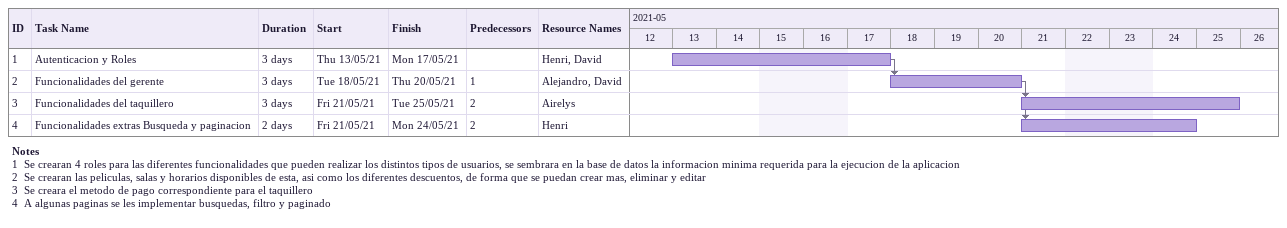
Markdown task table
| ID | Task | Duration | Start | Finish | Predecessors | Resources |
|---|---|---|---|---|---|---|
| 1 | Autenticacion y Roles | 3d | 2021-05-13 | 2021-05-17 |  | Henri, David |
| 2 | Funcionalidades del gerente | 3d | 2021-05-18 | 2021-05-20 | 1 | Alejandro, David |
| 3 | Funcionalidades del taquillero | 3d | 2021-05-21 | 2021-05-25 | 2 | Airelys |
| 4 | Funcionalidades extras Busqueda y paginacion | 2d | 2021-05-21 | 2021-05-24 | 2 | Henri |

Notes
- 1: Se crearan 4 roles para las diferentes funcionalidades que pueden realizar los distintos tipos de usuarios, se sembrara en la base de datos la informacion minima requerida para la ejecucion de la aplicacion
- 2: Se crearan las peliculas, salas y horarios disponibles de esta, asi como los diferentes descuentos, de forma que se puedan crear mas, eliminar y editar
- 3: Se creara el metodo de pago correspondiente para el taquillero
- 4: A algunas paginas se les implementar busquedas, filtro y paginado
